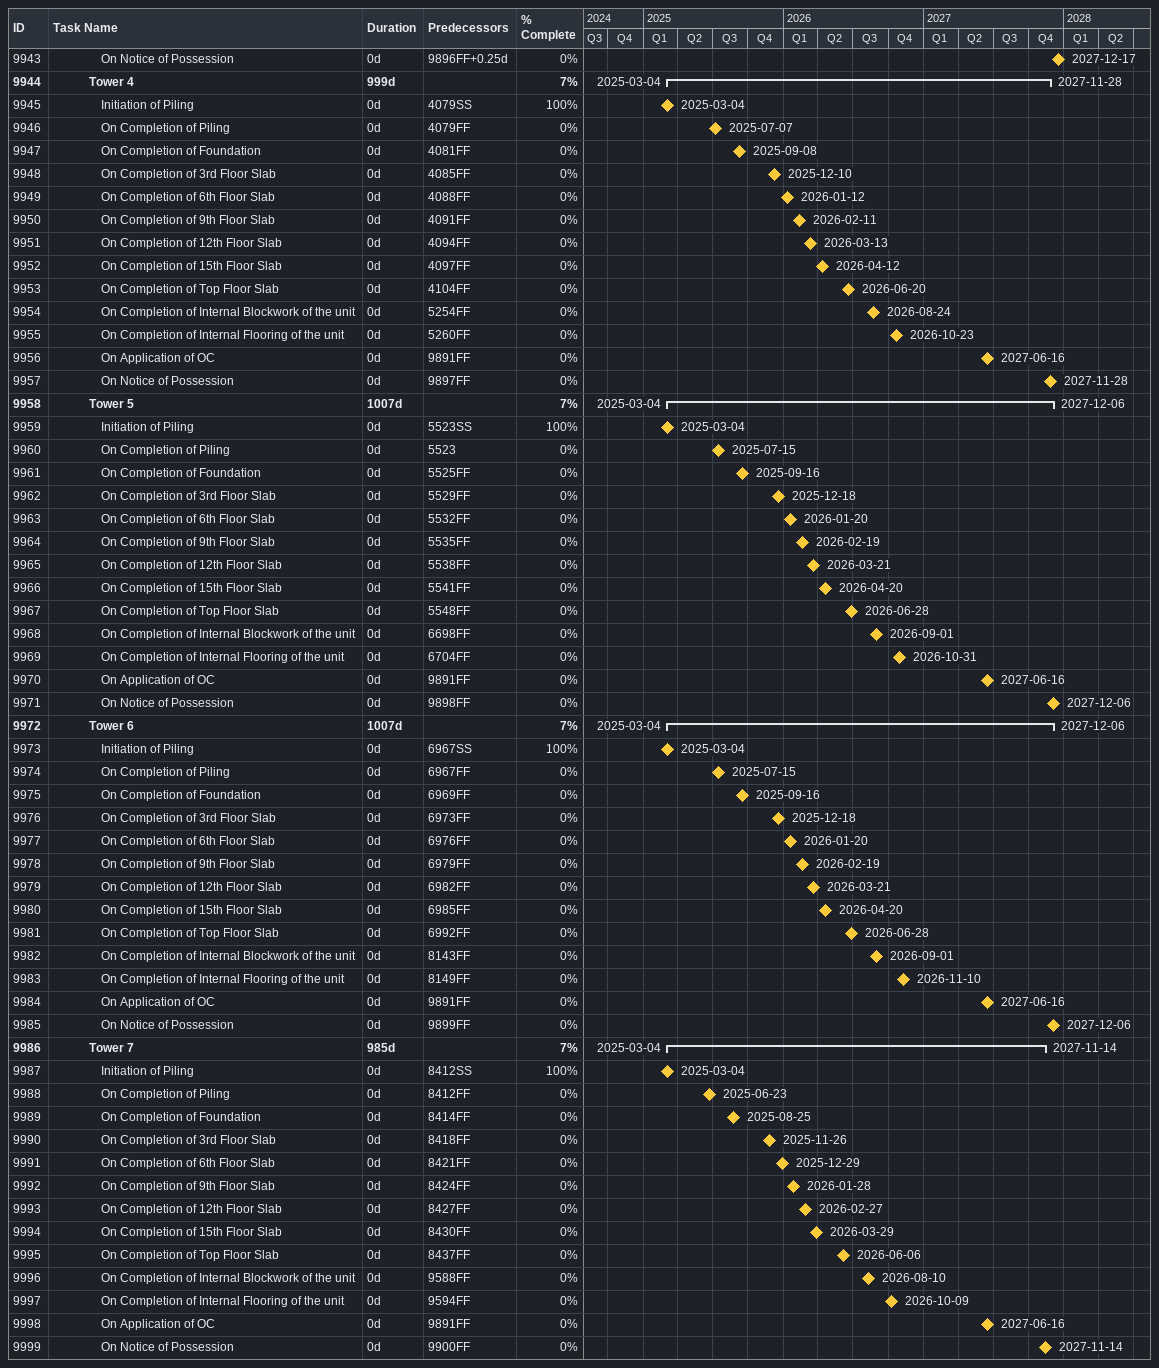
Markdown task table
| ID | Level | Task | Duration | Start | Finish | Predecessors | % complete |
|---|---|---|---|---|---|---|---|
| 9943 | 5 | On Notice of Possession | 0d | 2027-12-17 | 2027-12-17 | 9896FF+0.25d | 0 |
| 9944 | 4 | **Tower 4** | 999d | 2025-03-04 | 2027-11-28 |  | 7 |
| 9945 | 5 | Initiation of Piling | 0d | 2025-03-04 | 2025-03-04 | 4079SS | 100 |
| 9946 | 5 | On Completion of Piling | 0d | 2025-07-07 | 2025-07-07 | 4079FF | 0 |
| 9947 | 5 | On Completion of Foundation | 0d | 2025-09-08 | 2025-09-08 | 4081FF | 0 |
| 9948 | 5 | On Completion of 3rd Floor Slab | 0d | 2025-12-10 | 2025-12-10 | 4085FF | 0 |
| 9949 | 5 | On Completion of 6th Floor Slab | 0d | 2026-01-12 | 2026-01-12 | 4088FF | 0 |
| 9950 | 5 | On Completion of 9th Floor Slab | 0d | 2026-02-11 | 2026-02-11 | 4091FF | 0 |
| 9951 | 5 | On Completion of 12th Floor Slab | 0d | 2026-03-13 | 2026-03-13 | 4094FF | 0 |
| 9952 | 5 | On Completion of 15th Floor Slab | 0d | 2026-04-12 | 2026-04-12 | 4097FF | 0 |
| 9953 | 5 | On Completion of Top Floor Slab | 0d | 2026-06-20 | 2026-06-20 | 4104FF | 0 |
| 9954 | 5 | On Completion of Internal Blockwork of the unit | 0d | 2026-08-24 | 2026-08-24 | 5254FF | 0 |
| 9955 | 5 | On Completion of Internal Flooring of the unit | 0d | 2026-10-23 | 2026-10-23 | 5260FF | 0 |
| 9956 | 5 | On Application of OC | 0d | 2027-06-16 | 2027-06-16 | 9891FF | 0 |
| 9957 | 5 | On Notice of Possession | 0d | 2027-11-28 | 2027-11-28 | 9897FF | 0 |
| 9958 | 4 | **Tower 5** | 1007d | 2025-03-04 | 2027-12-06 |  | 7 |
| 9959 | 5 | Initiation of Piling | 0d | 2025-03-04 | 2025-03-04 | 5523SS | 100 |
| 9960 | 5 | On Completion of Piling | 0d | 2025-07-15 | 2025-07-15 | 5523 | 0 |
| 9961 | 5 | On Completion of Foundation | 0d | 2025-09-16 | 2025-09-16 | 5525FF | 0 |
| 9962 | 5 | On Completion of 3rd Floor Slab | 0d | 2025-12-18 | 2025-12-18 | 5529FF | 0 |
| 9963 | 5 | On Completion of 6th Floor Slab | 0d | 2026-01-20 | 2026-01-20 | 5532FF | 0 |
| 9964 | 5 | On Completion of 9th Floor Slab | 0d | 2026-02-19 | 2026-02-19 | 5535FF | 0 |
| 9965 | 5 | On Completion of 12th Floor Slab | 0d | 2026-03-21 | 2026-03-21 | 5538FF | 0 |
| 9966 | 5 | On Completion of 15th Floor Slab | 0d | 2026-04-20 | 2026-04-20 | 5541FF | 0 |
| 9967 | 5 | On Completion of Top Floor Slab | 0d | 2026-06-28 | 2026-06-28 | 5548FF | 0 |
| 9968 | 5 | On Completion of Internal Blockwork of the unit | 0d | 2026-09-01 | 2026-09-01 | 6698FF | 0 |
| 9969 | 5 | On Completion of Internal Flooring of the unit | 0d | 2026-10-31 | 2026-10-31 | 6704FF | 0 |
| 9970 | 5 | On Application of OC | 0d | 2027-06-16 | 2027-06-16 | 9891FF | 0 |
| 9971 | 5 | On Notice of Possession | 0d | 2027-12-06 | 2027-12-06 | 9898FF | 0 |
| 9972 | 4 | **Tower 6** | 1007d | 2025-03-04 | 2027-12-06 |  | 7 |
| 9973 | 5 | Initiation of Piling | 0d | 2025-03-04 | 2025-03-04 | 6967SS | 100 |
| 9974 | 5 | On Completion of Piling | 0d | 2025-07-15 | 2025-07-15 | 6967FF | 0 |
| 9975 | 5 | On Completion of Foundation | 0d | 2025-09-16 | 2025-09-16 | 6969FF | 0 |
| 9976 | 5 | On Completion of 3rd Floor Slab | 0d | 2025-12-18 | 2025-12-18 | 6973FF | 0 |
| 9977 | 5 | On Completion of 6th Floor Slab | 0d | 2026-01-20 | 2026-01-20 | 6976FF | 0 |
| 9978 | 5 | On Completion of 9th Floor Slab | 0d | 2026-02-19 | 2026-02-19 | 6979FF | 0 |
| 9979 | 5 | On Completion of 12th Floor Slab | 0d | 2026-03-21 | 2026-03-21 | 6982FF | 0 |
| 9980 | 5 | On Completion of 15th Floor Slab | 0d | 2026-04-20 | 2026-04-20 | 6985FF | 0 |
| 9981 | 5 | On Completion of Top Floor Slab | 0d | 2026-06-28 | 2026-06-28 | 6992FF | 0 |
| 9982 | 5 | On Completion of Internal Blockwork of the unit | 0d | 2026-09-01 | 2026-09-01 | 8143FF | 0 |
| 9983 | 5 | On Completion of Internal Flooring of the unit | 0d | 2026-11-10 | 2026-11-10 | 8149FF | 0 |
| 9984 | 5 | On Application of OC | 0d | 2027-06-16 | 2027-06-16 | 9891FF | 0 |
| 9985 | 5 | On Notice of Possession | 0d | 2027-12-06 | 2027-12-06 | 9899FF | 0 |
| 9986 | 4 | **Tower 7** | 985d | 2025-03-04 | 2027-11-14 |  | 7 |
| 9987 | 5 | Initiation of Piling | 0d | 2025-03-04 | 2025-03-04 | 8412SS | 100 |
| 9988 | 5 | On Completion of Piling | 0d | 2025-06-23 | 2025-06-23 | 8412FF | 0 |
| 9989 | 5 | On Completion of Foundation | 0d | 2025-08-25 | 2025-08-25 | 8414FF | 0 |
| 9990 | 5 | On Completion of 3rd Floor Slab | 0d | 2025-11-26 | 2025-11-26 | 8418FF | 0 |
| 9991 | 5 | On Completion of 6th Floor Slab | 0d | 2025-12-29 | 2025-12-29 | 8421FF | 0 |
| 9992 | 5 | On Completion of 9th Floor Slab | 0d | 2026-01-28 | 2026-01-28 | 8424FF | 0 |
| 9993 | 5 | On Completion of 12th Floor Slab | 0d | 2026-02-27 | 2026-02-27 | 8427FF | 0 |
| 9994 | 5 | On Completion of 15th Floor Slab | 0d | 2026-03-29 | 2026-03-29 | 8430FF | 0 |
| 9995 | 5 | On Completion of Top Floor Slab | 0d | 2026-06-06 | 2026-06-06 | 8437FF | 0 |
| 9996 | 5 | On Completion of Internal Blockwork of the unit | 0d | 2026-08-10 | 2026-08-10 | 9588FF | 0 |
| 9997 | 5 | On Completion of Internal Flooring of the unit | 0d | 2026-10-09 | 2026-10-09 | 9594FF | 0 |
| 9998 | 5 | On Application of OC | 0d | 2027-06-16 | 2027-06-16 | 9891FF | 0 |
| 9999 | 5 | On Notice of Possession | 0d | 2027-11-14 | 2027-11-14 | 9900FF | 0 |
